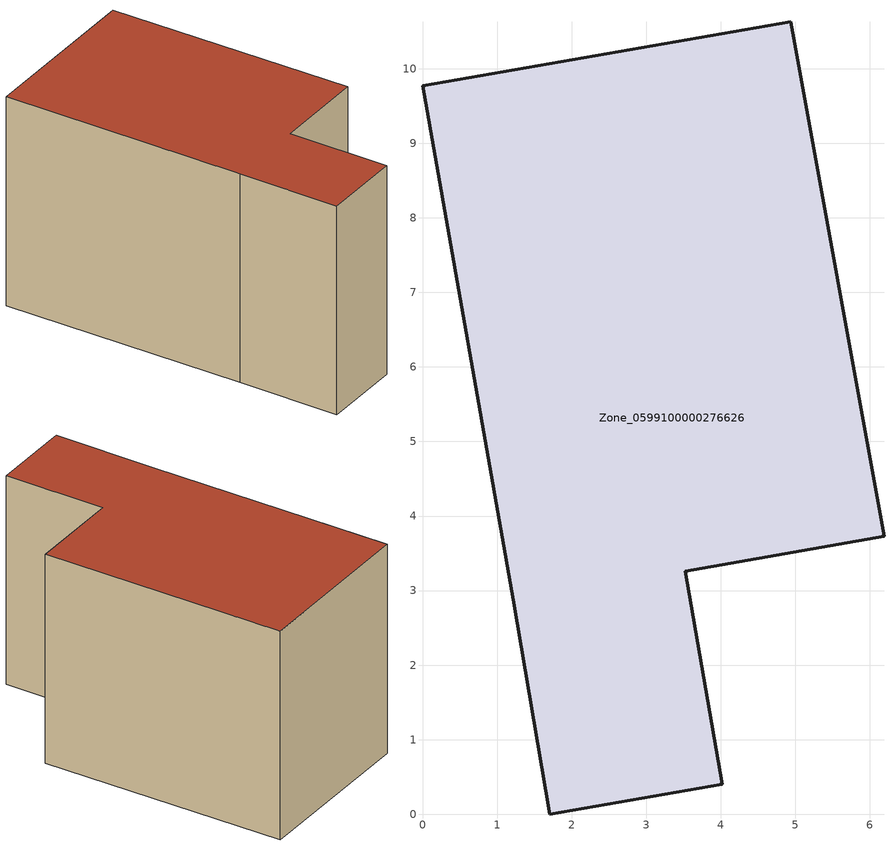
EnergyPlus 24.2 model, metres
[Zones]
Zone_0599100000276626
 floor ground (C_G): 0,9.77 4.94,10.63 6.19,3.73 3.52,3.26 4.02,0.4 1.71,0 1.22,2.88 z0
 wall outside (C_F): 1.71,0 4.02,0.4 3.52,3.26 6.19,3.73 4.94,10.63 0,9.77 1.22,2.88 1.71,0 z0:6.17
 roof outside (C_R): 4.94,10.63 0,9.77 1.22,2.88 1.71,0 4.02,0.4 3.52,3.26 6.19,3.73 z6.17
[BUILDING]
Pand.0599100000276626: North Axis=0; Terrain=City; Loads Convergence Tolerance Value=0.04; Temperature Convergence Tolerance Value=0.4; Solar Distribution=FullExterior; Maximum Number of Warmup Days=25; Minimum Number of Warmup Days=1
[Site:Location]
Rotterdam.The.Hague.AP_ZH_NLD Design_Conditions: Latitude=51.96; Longitude=4.45; Time Zone=1; Elevation=-4.5
[SITE:GROUNDTEMPERATURE:BUILDINGSURFACE]
18, 18, 18, 18, 18, 18, 18, 18, 18, 18, 18, 18
[MATERIAL] Thermal Absorptance=0.9; Solar Absorptance=0.7; Visible Absorptance=0.7
Name | Roughness | Thickness | Conductivity | Density | Specific Heat
G.TC.1946 | MediumSmooth | 0.15 | 1 | 540 | 1210
F.TC.1946 | Rough | 0.3 | 0.857143 | 1920 | 840
R.TC.1946 | MediumRough | 0.2 | 0.909091 | 1500 | 1000
[CONSTRUCTION]
C_G: G.TC.1946
C_F: F.TC.1946
C_R: R.TC.1946
[ZONE]
Zone_0599100000276626: Type=1; Multiplier=1; Ceiling Height=Autocalculate; Volume=Autocalculate; Floor Area=autocalculate; Part of Total Floor Area=Yes
[ZONEINFILTRATION:DESIGNFLOWRATE]
Infil_Zone_0599100000276626: Zone or ZoneList or Space or SpaceList=Zone_0599100000276626; Schedule=AlwaysOn; Design Flow Rate Calculation Method=Flow/Area; Flow Rate per Floor Area=0.003; Constant Term Coefficient=1; Temperature Term Coefficient=0; Velocity Term Coefficient=0; Velocity Squared Term Coefficient=0
[HVACTEMPLATE:ZONE:IDEALLOADSAIRSYSTEM]
Zone_0599100000276626: Maximum Heating Supply Air Temperature=50; Minimum Cooling Supply Air Temperature=13; Maximum Heating Supply Air Humidity Ratio=0.0156; Minimum Cooling Supply Air Humidity Ratio=0.0077; Heating Limit=NoLimit; Cooling Limit=NoLimit; Dehumidification Control Type=ConstantSensibleHeatRatio; Cooling Sensible Heat Ratio=0.7; Dehumidification Setpoint=60; Humidification Control Type=None; Humidification Setpoint=30; Outdoor Air Method=None; Outdoor Air Flow Rate per Person=0.00944; Outdoor Air Flow Rate per Zone Floor Area=0; Outdoor Air Flow Rate per Zone=0; Demand Controlled Ventilation Type=None; Outdoor Air Economizer Type=NoEconomizer; Heat Recovery Type=None; Sensible Heat Recovery Effectiveness=0.7; Latent Heat Recovery Effectiveness=0.65
[ZONECONTROL:THERMOSTAT]
ThermostatControl_Zone_0599100000276626: Zone or ZoneList=Zone_0599100000276626; Control Type Schedule=DualSetpointControlType; Control 1=Thermostat_Zone_0599100000276626; Temperature Difference Between Cutout And Setpoint=0
[THERMOSTATSETPOINT:DUALSETPOINT]
Thermostat_Zone_0599100000276626: Heating Setpoint Temperature Schedule=HeatingSetpoint_Zone_0599100000276626; Cooling Setpoint Temperature Schedule=CoolingSetpoint_Zone_0599100000276626
[SCHEDULE:COMPACT]
HeatingSetpoint_Zone_0599100000276626: Through: 12/31, For: AllDays, Until: 24:00, 21
CoolingSetpoint_Zone_0599100000276626: Through: 12/31, For: AllDays, Until: 24:00, 24
DualSetpointControlType: Through: 12/31, For: AllDays, Until: 24:00, 4
AlwaysOn: Through: 12/31, For: AllDays, Until: 24:00, 1
